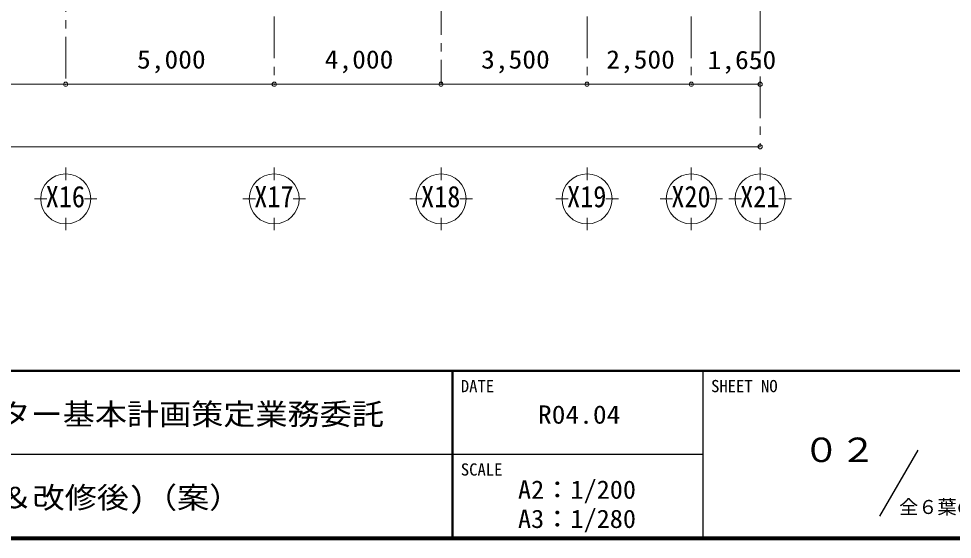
# Model space of a CAD drawing. Units: millimetres at full size, sheet at 1:200; details may follow other scales. Extents: x -55340 to 55340, y -38040 to 38040.
# Drawn here: x 16899 to 39284, y -38040 to -25556 of the extents above; entities that cross this region are included whole.
import ezdxf
from ezdxf.enums import TextEntityAlignment as Align

# ---------------------------------------------------------------- set-up
doc = ezdxf.new("R2010")
doc.units = ezdxf.units.MM
doc.header["$LTSCALE"] = 200
doc.header["$PDMODE"] = 32
doc.header["$PDSIZE"] = 100
doc.linetypes.add('CHAIN1', pattern=[8, 5, -1, 1, -1])
for name, color, linetype, lineweight in [('0-1_通り芯', 3, 'Continuous', 18), ('0-A_寸法', 6, 'Continuous', 9), ('F-0_F-0ﾚｲﾔ', 5, 'Continuous', 50)]:
    doc.layers.add(name, color=color, linetype=linetype, lineweight=lineweight)
for name, color, linetype in [('F-4_F-4ﾚｲﾔ', 2, 'Continuous'), ('F-A_F-Aﾚｲﾔ', 7, 'Continuous'), ('F-B_F-Bﾚｲﾔ', 6, 'Continuous')]:
    doc.layers.add(name, color=color, linetype=linetype)
doc.styles.add('ＭＳ ゴシック', font='')
doc.styles.get('ＭＳ ゴシック').set_extended_font_data('MS Gothic')

msp = doc.modelspace()

# ---------------------------------------------------------------- linework, layer by layer
at = {"layer": '0-1_通り芯', "color": 4, "linetype": 'CHAIN1', "lineweight": 9}
for p, q in [((23026.4, -1507), (23026.4, -27128.1)), ((30526.4, -1507), (30526.4, -27128.1)), ((33026.4, -1507), (33026.4, -27128.1)), ((18026.4, -11591.8), (18026.4, -27128.1)), ((34676.4, -15741.8), (34676.4, -28628.1)), ((27026.4, -21741.9), (27026.4, -27128.1))]:
    msp.add_line(p, q, dxfattribs=at)
at = {"layer": '0-1_通り芯'}
for p, q in [((18026.4, -29128.1), (18026.4, -29428.1)), ((23026.4, -29128.1), (23026.4, -29428.1)), ((27026.4, -29128.1), (27026.4, -29428.1)), ((30526.4, -29128.1), (30526.4, -29428.1)), ((33026.4, -29128.1), (33026.4, -29428.1)), ((34676.4, -29128.1), (34676.4, -29428.1)), ((17576.4, -29878.1), (17276.4, -29878.1)), ((18776.4, -29878.1), (18476.4, -29878.1)), ((22576.4, -29878.1), (22276.4, -29878.1)), ((23776.4, -29878.1), (23476.4, -29878.1)), ((26576.4, -29878.1), (26276.4, -29878.1)), ((27776.4, -29878.1), (27476.4, -29878.1)), ((30076.4, -29878.1), (29776.4, -29878.1)), ((31276.4, -29878.1), (30976.4, -29878.1)), ((32576.4, -29878.1), (32276.4, -29878.1)), ((33776.4, -29878.1), (33476.4, -29878.1)), ((34226.4, -29878.1), (33926.4, -29878.1)), ((35426.4, -29878.1), (35126.4, -29878.1)), ((18026.4, -30628.1), (18026.4, -30328.1)), ((23026.4, -30628.1), (23026.4, -30328.1)), ((27026.4, -30628.1), (27026.4, -30328.1)), ((30526.4, -30628.1), (30526.4, -30328.1)), ((33026.4, -30628.1), (33026.4, -30328.1)), ((34676.4, -30628.1), (34676.4, -30328.1))]:
    msp.add_line(p, q, dxfattribs=at)
for centre in [(18026.4, -29878.1), (23026.4, -29878.1), (27026.4, -29878.1), (30526.4, -29878.1), (33026.4, -29878.1), (34676.4, -29878.1)]:
    msp.add_circle(centre, 600, dxfattribs=at)
at = {"layer": '0-A_寸法', "color": 4}
for p, q in [((30526.4, -27128.1), (27026.4, -27128.1)), ((-43973.6, -28628.1), (34676.4, -28628.1))]:
    msp.add_line(p, q, dxfattribs=at)
for points in [[(13026.4, -27128.1), (18026.4, -27128.1), (23026.4, -27128.1), (27026.4, -27128.1)], [(30526.4, -27128.1), (33026.4, -27128.1), (34676.4, -27128.1)]]:
    msp.add_lwpolyline(points, dxfattribs=at)
at = {"layer": '0-A_寸法'}
for p in [(18026.4, -27128.1), (23026.4, -27128.1), (27026.4, -27128.1), (30526.4, -27128.1), (33026.4, -27128.1), (34676.4, -27128.1), (34676.4, -28628.1)]:
    msp.add_point(p, dxfattribs=at)
at = {"layer": 'F-0_F-0ﾚｲﾔ'}
for p, q in [((-55300, -34000), (55300, -34000)), ((27300, -34000), (27300, -38000)), ((-55340, -38040), (55340, -38040)), ((-55300, -38000), (55300, -38000))]:
    msp.add_line(p, q, dxfattribs=at)
at = {"layer": 'F-0_F-0ﾚｲﾔ', "color": 2, "lineweight": 25}
for p, q in [((33300, -34000), (33300, -38000)), ((-16700, -36000), (33300, -36000)), ((37549.8, -37486.4), (38463.1, -35904.6))]:
    msp.add_line(p, q, dxfattribs=at)

# ---------------------------------------------------------------- texts
at = {"layer": '0-1_通り芯', "color": 2, "style": 'ＭＳ ゴシック', "width": 0.9}
for s, p in [('X16', (17546.7, -30232.3)), ('X17', (22546.7, -30232.3)), ('X18', (26546.7, -30232.3)), ('X19', (30046.7, -30232.3)), ('X20', (32546.7, -30232.3)), ('X21', (34196.7, -30232.3))]:
    msp.add_text(s, height=513.2, dxfattribs=at).set_placement(p, align=Align.BOTTOM_LEFT)
at = {"layer": '0-A_寸法', "color": 2, "style": 'ＭＳ ゴシック', "width": 1.1}
for s, p in [('5,000', (19736.4, -26885.3)), ('4,000', (24236.4, -26885.3)), ('3,500', (27986.4, -26885.3)), ('2,500', (30986.4, -26885.3)), ('1,650', (33415.7, -26896.5))]:
    msp.add_text(s, height=439.9, dxfattribs=at).set_placement(p, align=Align.BOTTOM_LEFT)
at = {"layer": 'F-4_F-4ﾚｲﾔ', "style": 'ＭＳ ゴシック', "width": 1.05}
for s, p in [('A2：1/200', (28870, -37200)), ('A3：1/280', (28870, -37900))]:
    msp.add_text(s, height=439.9, dxfattribs=at).set_placement(p, align=Align.BOTTOM_LEFT)
at = {"layer": 'F-A_F-Aﾚｲﾔ', "style": 'ＭＳ ゴシック'}
for s, p in [('DATE', (27500, -34600)), ('SHEET NO', (33500, -34600)), ('SCALE', (27500, -36600))]:
    msp.add_text(s, height=293.3, dxfattribs=at).set_placement(p, align=Align.BOTTOM_LEFT)
at = {"layer": 'F-B_F-Bﾚｲﾔ', "style": 'ＭＳ ゴシック', "width": 1.1}
for s, height, p in [('令和4年度 新西浦地区センター基本計画策定業務委託', 513.2, (7177.5, -35450)), ('０２', 586.5, (35702.7, -36363.4)), ('１階平面図(現況＆改修後)（案）', 513.2, (10687.5, -37450))]:
    msp.add_text(s, height=height, dxfattribs=at).set_placement(p, align=Align.BOTTOM_LEFT)
at = {"layer": 'F-B_F-Bﾚｲﾔ', "color": 2, "style": 'ＭＳ ゴシック', "width": 1.1}
msp.add_text('R04.04', height=439.9, dxfattribs=at).set_placement((29350, -35400), align=Align.BOTTOM_LEFT)
at = {"layer": 'F-B_F-Bﾚｲﾔ', "color": 2, "style": 'ＭＳ ゴシック'}
msp.add_text('全６葉の内', height=337.2, dxfattribs=at).set_placement((38008, -37533.7), align=Align.BOTTOM_LEFT)

doc.saveas('drawing.dxf')
